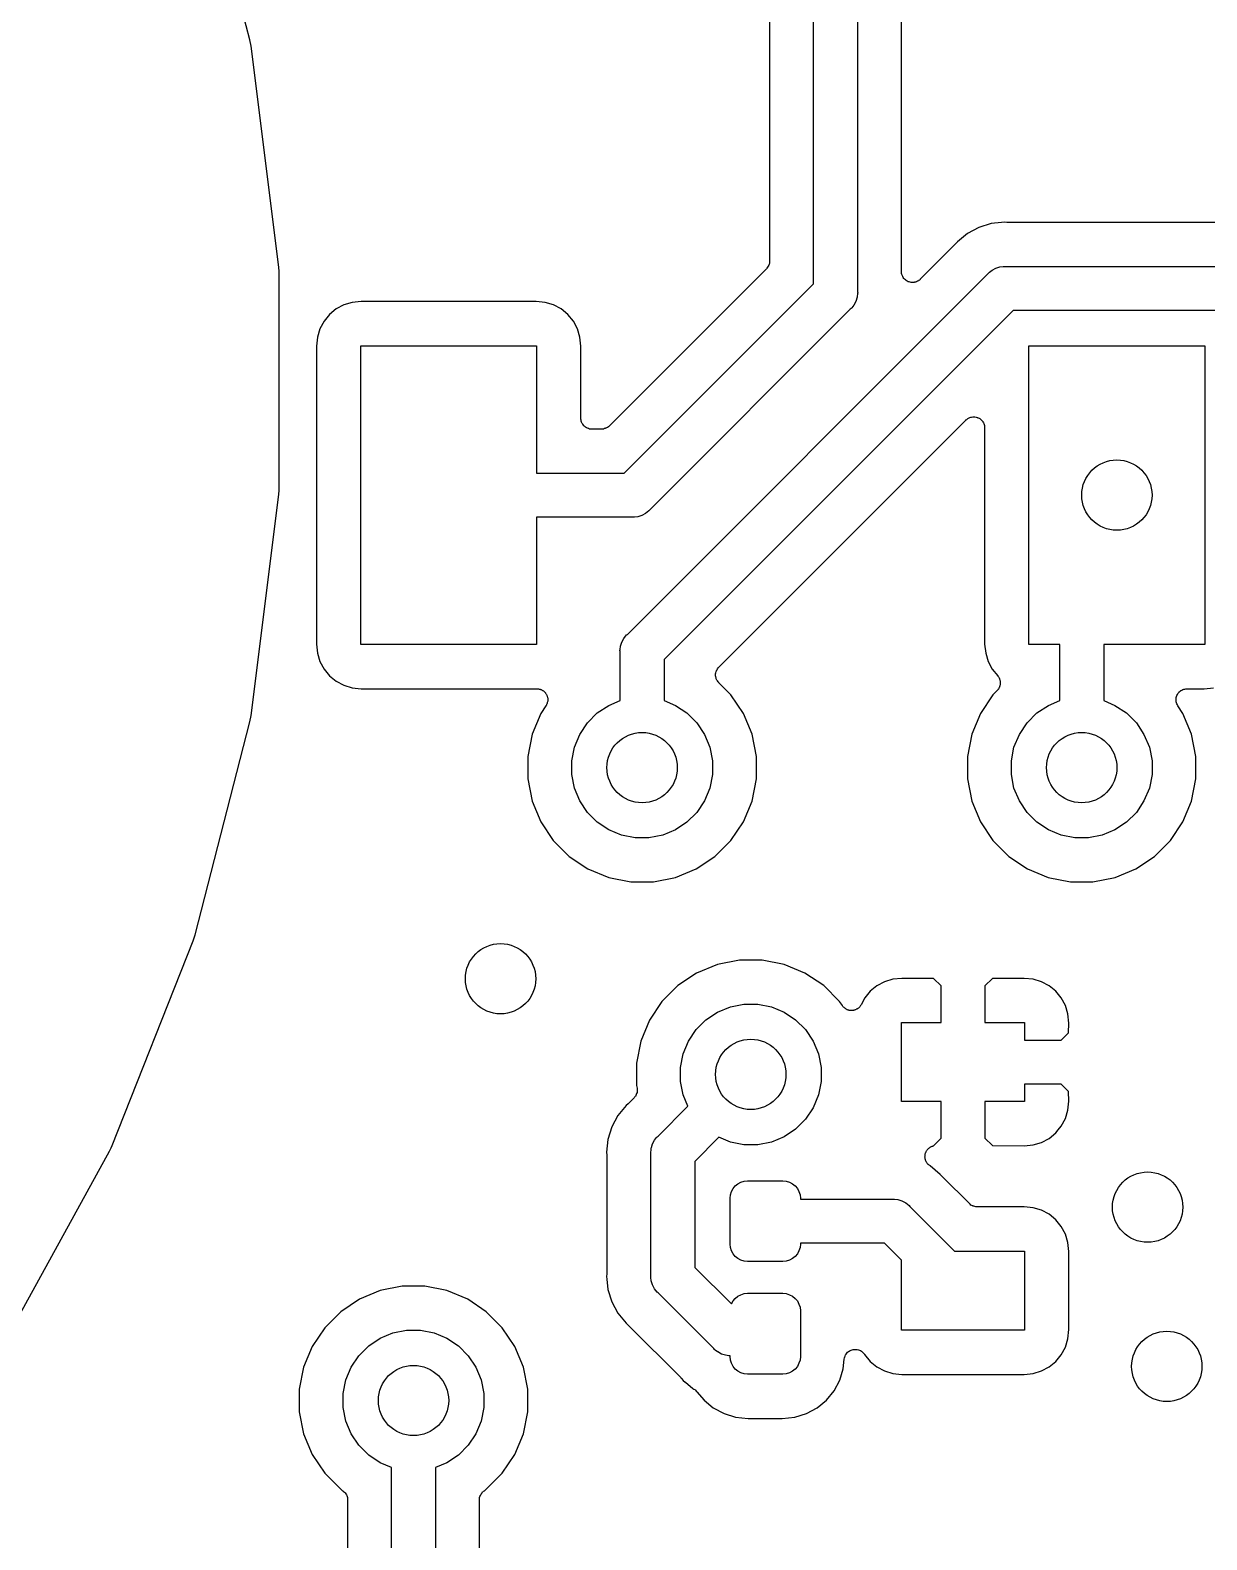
# Model space of a CAD drawing. Extents: x 165.3 to 194.7, y -135.2 to -105.8.
# Drawn here: x 183.82 to 190.51, y -129.59 to -121.01 of the extents above; entities that cross this region are included whole.
import ezdxf

# ---------------------------------------------------------------- set-up
doc = ezdxf.new("R2010")
doc.units = 0
doc.layers.add('BLACK', color=7, linetype='CONTINUOUS')

msp = doc.modelspace()

# ---------------------------------------------------------------- linework, layer by layer
at = {"layer": 'BLACK', "linetype": 'CONTINUOUS'}
for p, q in [((188.275, -122.448), (188.275, -119.341)), ((188.525, -119.295), (188.525, -122.494)), ((188.775, -122.378), (188.775, -119.31)), ((188.025, -119.47), (188.025, -122.319)), ((185.069, -121.061), (184.758, -119.848)), ((185.076, -121.096), (185.069, -121.061)), ((185.233, -122.338), (185.076, -121.096)), ((189.286, -122.105), (189.215, -122.127)), ((189.344, -122.1), (189.286, -122.105)), ((189.359, -122.098), (189.344, -122.1)), ((189.344, -122.1), (189.344, -122.1)), ((189.375, -122.1), (189.359, -122.098)), ((189.377, -122.1), (189.375, -122.1)), ((189.38, -122.1), (189.377, -122.1)), ((189.381, -122.1), (189.38, -122.1)), ((190.739, -122.1), (189.381, -122.1)), ((189.15, -122.162), (189.093, -122.209)), ((189.215, -122.127), (189.15, -122.162)), ((189.079, -122.225), (188.882, -122.422)), ((189.081, -122.223), (189.079, -122.225)), ((189.083, -122.221), (189.081, -122.223)), ((189.093, -122.209), (189.083, -122.22)), ((189.083, -122.22), (189.083, -122.221)), ((185.235, -122.374), (185.233, -122.338)), ((188.007, -122.363), (187.113, -123.257)), ((188.01, -122.359), (188.007, -122.363)), ((188.014, -122.354), (188.01, -122.359)), ((188.017, -122.348), (188.014, -122.354)), ((188.014, -122.354), (188.014, -122.354)), ((188.014, -122.354), (188.014, -122.354)), ((188.02, -122.343), (188.017, -122.348)), ((188.022, -122.337), (188.02, -122.343)), ((188.02, -122.343), (188.02, -122.343)), ((188.02, -122.343), (188.02, -122.343)), ((188.024, -122.332), (188.022, -122.337)), ((188.025, -122.32), (188.024, -122.325)), ((188.024, -122.325), (188.024, -122.331)), ((188.024, -122.331), (188.024, -122.331)), ((188.024, -122.331), (188.024, -122.332)), ((188.025, -122.319), (188.025, -122.319)), ((188.025, -122.319), (188.025, -122.319)), ((188.025, -122.319), (188.025, -122.319)), ((188.025, -122.319), (188.025, -122.32)), ((189.29, -122.371), (189.311, -122.359)), ((189.311, -122.359), (189.335, -122.352)), ((189.335, -122.352), (189.353, -122.35)), ((189.353, -122.35), (189.359, -122.349)), ((189.353, -122.35), (189.353, -122.35)), ((189.359, -122.349), (189.365, -122.35)), ((189.365, -122.35), (190.754, -122.35)), ((185.235, -123.626), (185.235, -122.374)), ((187.198, -123.525), (188.275, -122.448)), ((187.216, -124.442), (189.267, -122.391)), ((188.776, -122.384), (188.775, -122.378)), ((188.776, -122.39), (188.776, -122.384)), ((188.778, -122.396), (188.776, -122.39)), ((188.776, -122.39), (188.776, -122.39)), ((188.776, -122.39), (188.776, -122.39)), ((188.78, -122.402), (188.778, -122.396)), ((188.783, -122.407), (188.78, -122.402)), ((188.78, -122.402), (188.78, -122.402)), ((188.78, -122.402), (188.78, -122.402)), ((188.785, -122.413), (188.783, -122.407)), ((188.789, -122.418), (188.785, -122.413)), ((188.785, -122.413), (188.785, -122.413)), ((188.785, -122.413), (188.785, -122.413)), ((188.793, -122.422), (188.789, -122.418)), ((188.798, -122.426), (188.793, -122.422)), ((188.793, -122.422), (188.793, -122.422)), ((188.793, -122.422), (188.793, -122.422)), ((188.802, -122.43), (188.798, -122.426)), ((188.803, -122.43), (188.802, -122.43)), ((188.802, -122.43), (188.802, -122.43)), ((188.808, -122.433), (188.803, -122.43)), ((188.813, -122.436), (188.808, -122.433)), ((188.819, -122.437), (188.813, -122.436)), ((188.813, -122.436), (188.813, -122.436)), ((188.813, -122.436), (188.813, -122.436)), ((188.825, -122.439), (188.819, -122.437)), ((188.831, -122.44), (188.825, -122.439)), ((188.825, -122.439), (188.825, -122.439)), ((188.825, -122.439), (188.825, -122.439)), ((188.837, -122.441), (188.831, -122.44)), ((188.843, -122.44), (188.837, -122.441)), ((188.837, -122.441), (188.837, -122.441)), ((188.837, -122.441), (188.837, -122.441)), ((188.849, -122.44), (188.843, -122.44)), ((188.855, -122.438), (188.849, -122.439)), ((188.849, -122.439), (188.849, -122.439)), ((188.849, -122.439), (188.849, -122.44)), ((188.861, -122.436), (188.855, -122.438)), ((188.866, -122.433), (188.861, -122.436)), ((188.861, -122.436), (188.861, -122.436)), ((188.861, -122.436), (188.861, -122.436)), ((188.872, -122.431), (188.866, -122.433)), ((188.877, -122.427), (188.872, -122.43)), ((188.872, -122.43), (188.872, -122.43)), ((188.872, -122.43), (188.872, -122.431)), ((188.881, -122.423), (188.877, -122.427)), ((188.882, -122.422), (188.881, -122.423)), ((188.881, -122.423), (188.881, -122.423)), ((188.881, -122.423), (188.881, -122.423)), ((188.881, -122.423), (188.881, -122.423)), ((189.267, -122.391), (189.271, -122.386)), ((189.271, -122.386), (189.275, -122.382)), ((189.275, -122.382), (189.29, -122.371)), ((189.275, -122.382), (189.275, -122.382)), ((188.523, -122.525), (188.516, -122.548)), ((188.524, -122.521), (188.523, -122.525)), ((188.525, -122.506), (188.524, -122.521)), ((188.525, -122.494), (188.526, -122.5)), ((188.526, -122.5), (188.525, -122.506)), ((188.525, -122.506), (188.525, -122.506)), ((185.56, -122.591), (185.522, -122.622)), ((185.604, -122.568), (185.56, -122.591)), ((185.651, -122.554), (185.604, -122.568)), ((185.703, -122.548), (185.651, -122.554)), ((186.697, -122.548), (185.703, -122.548)), ((186.749, -122.554), (186.697, -122.548)), ((186.796, -122.568), (186.749, -122.554)), ((186.84, -122.591), (186.796, -122.568)), ((186.878, -122.622), (186.84, -122.591)), ((188.484, -122.593), (187.343, -123.734)), ((189.411, -122.6), (187.425, -124.586)), ((188.489, -122.589), (188.484, -122.593)), ((188.493, -122.584), (188.489, -122.589)), ((188.504, -122.57), (188.493, -122.584)), ((188.493, -122.584), (188.493, -122.584)), ((188.516, -122.548), (188.504, -122.57)), ((190.708, -122.6), (189.411, -122.6)), ((185.468, -122.704), (185.454, -122.751)), ((185.491, -122.66), (185.468, -122.704)), ((185.522, -122.622), (185.491, -122.66)), ((186.909, -122.66), (186.878, -122.622)), ((186.932, -122.704), (186.909, -122.66)), ((186.946, -122.751), (186.932, -122.704)), ((185.454, -122.751), (185.448, -122.803)), ((186.952, -122.803), (186.946, -122.751)), ((185.448, -122.803), (185.448, -124.497)), ((185.7, -124.5), (185.7, -122.8)), ((185.7, -122.8), (186.7, -122.8)), ((186.7, -122.8), (186.7, -123.525)), ((186.952, -123.212), (186.952, -122.803)), ((189.5, -124.5), (189.5, -122.8)), ((189.5, -122.8), (190.5, -122.8)), ((190.5, -122.8), (190.5, -124.5)), ((186.952, -123.218), (186.952, -123.212)), ((186.953, -123.224), (186.952, -123.218)), ((189.142, -123.222), (189.147, -123.219)), ((189.147, -123.219), (189.152, -123.215)), ((189.152, -123.215), (189.157, -123.212)), ((189.152, -123.215), (189.152, -123.215)), ((189.152, -123.215), (189.152, -123.215)), ((189.157, -123.212), (189.163, -123.209)), ((189.163, -123.209), (189.169, -123.207)), ((189.163, -123.209), (189.163, -123.209)), ((189.163, -123.209), (189.163, -123.209)), ((189.169, -123.207), (189.174, -123.206)), ((189.174, -123.206), (189.181, -123.205)), ((189.174, -123.206), (189.174, -123.206)), ((189.174, -123.206), (189.174, -123.206)), ((189.181, -123.205), (189.186, -123.205)), ((189.186, -123.205), (189.187, -123.205)), ((189.187, -123.205), (189.187, -123.205)), ((189.187, -123.205), (189.193, -123.205)), ((189.193, -123.205), (189.199, -123.206)), ((189.199, -123.206), (189.199, -123.206)), ((189.199, -123.206), (189.199, -123.206)), ((189.199, -123.206), (189.205, -123.208)), ((189.205, -123.208), (189.21, -123.209)), ((189.21, -123.209), (189.21, -123.209)), ((189.21, -123.209), (189.21, -123.21)), ((189.21, -123.21), (189.216, -123.212)), ((189.216, -123.212), (189.221, -123.215)), ((189.221, -123.215), (189.221, -123.215)), ((189.221, -123.215), (189.221, -123.215)), ((189.221, -123.215), (189.226, -123.219)), ((189.226, -123.219), (189.23, -123.223)), ((186.953, -123.225), (186.953, -123.224)), ((186.953, -123.224), (186.953, -123.224)), ((186.954, -123.23), (186.953, -123.225)), ((186.956, -123.236), (186.954, -123.23)), ((186.959, -123.242), (186.956, -123.236)), ((186.956, -123.236), (186.956, -123.236)), ((186.956, -123.236), (186.956, -123.236)), ((186.962, -123.247), (186.959, -123.242)), ((186.966, -123.252), (186.962, -123.247)), ((186.962, -123.247), (186.962, -123.247)), ((186.962, -123.247), (186.962, -123.247)), ((186.969, -123.256), (186.966, -123.252)), ((186.97, -123.256), (186.969, -123.256)), ((186.97, -123.257), (186.97, -123.256)), ((186.974, -123.26), (186.97, -123.257)), ((186.979, -123.264), (186.974, -123.26)), ((186.984, -123.267), (186.979, -123.264)), ((186.979, -123.264), (186.979, -123.264)), ((186.979, -123.264), (186.979, -123.264)), ((186.989, -123.27), (186.984, -123.267)), ((186.99, -123.27), (186.989, -123.27)), ((186.995, -123.272), (186.99, -123.27)), ((186.99, -123.27), (186.99, -123.27)), ((187.001, -123.274), (186.995, -123.272)), ((187.007, -123.274), (187.001, -123.274)), ((187.001, -123.274), (187.001, -123.274)), ((187.001, -123.274), (187.001, -123.274)), ((187.013, -123.275), (187.007, -123.274)), ((187.014, -123.275), (187.013, -123.275)), ((187.069, -123.275), (187.014, -123.275)), ((187.014, -123.275), (187.014, -123.275)), ((187.014, -123.275), (187.014, -123.275)), ((187.014, -123.275), (187.014, -123.275)), ((187.075, -123.274), (187.069, -123.275)), ((187.08, -123.274), (187.075, -123.274)), ((187.081, -123.274), (187.08, -123.274)), ((187.086, -123.272), (187.081, -123.274)), ((187.081, -123.274), (187.081, -123.274)), ((187.092, -123.271), (187.086, -123.272)), ((187.093, -123.27), (187.092, -123.27)), ((187.092, -123.27), (187.092, -123.271)), ((187.098, -123.268), (187.093, -123.27)), ((187.103, -123.265), (187.098, -123.268)), ((187.108, -123.261), (187.103, -123.265)), ((187.103, -123.265), (187.103, -123.265)), ((187.103, -123.265), (187.103, -123.265)), ((187.112, -123.257), (187.108, -123.261)), ((187.113, -123.257), (187.112, -123.257)), ((187.113, -123.257), (187.113, -123.257)), ((187.113, -123.257), (187.113, -123.257)), ((187.113, -123.257), (187.113, -123.257)), ((187.736, -124.629), (189.142, -123.223)), ((189.142, -123.223), (189.142, -123.222)), ((189.142, -123.222), (189.142, -123.222)), ((189.142, -123.222), (189.142, -123.222)), ((189.142, -123.222), (189.142, -123.222)), ((189.23, -123.223), (189.23, -123.223)), ((189.23, -123.223), (189.23, -123.223)), ((189.23, -123.223), (189.234, -123.228)), ((189.234, -123.228), (189.238, -123.232)), ((189.238, -123.232), (189.238, -123.233)), ((189.238, -123.233), (189.238, -123.233)), ((189.238, -123.233), (189.241, -123.238)), ((189.241, -123.238), (189.244, -123.243)), ((189.244, -123.243), (189.244, -123.243)), ((189.244, -123.243), (189.244, -123.243)), ((189.244, -123.243), (189.246, -123.249)), ((189.246, -123.249), (189.247, -123.255)), ((189.247, -123.255), (189.247, -123.255)), ((189.247, -123.255), (189.247, -123.255)), ((189.247, -123.255), (189.248, -123.261)), ((189.248, -123.261), (189.248, -123.267)), ((189.248, -123.267), (189.248, -124.497)), ((186.7, -123.525), (187.198, -123.525)), ((185.233, -123.662), (185.235, -123.626)), ((185.076, -124.904), (185.233, -123.662)), ((187.343, -123.734), (187.339, -123.739)), ((187.244, -123.775), (186.7, -123.775)), ((186.7, -123.775), (186.7, -124.5)), ((187.25, -123.776), (187.244, -123.775)), ((187.256, -123.775), (187.25, -123.776)), ((187.275, -123.773), (187.256, -123.775)), ((187.256, -123.775), (187.256, -123.775)), ((187.298, -123.766), (187.275, -123.773)), ((187.32, -123.754), (187.298, -123.766)), ((187.339, -123.739), (187.32, -123.754)), ((185.448, -124.497), (185.454, -124.549)), ((186.7, -124.5), (185.7, -124.5)), ((187.177, -124.51), (187.184, -124.486)), ((187.184, -124.486), (187.196, -124.465)), ((187.196, -124.465), (187.211, -124.445)), ((187.211, -124.445), (187.216, -124.442)), ((189.248, -124.497), (189.254, -124.549)), ((189.675, -124.5), (189.5, -124.5)), ((189.675, -124.819), (189.675, -124.5)), ((190.5, -124.5), (189.925, -124.5)), ((189.925, -124.5), (189.925, -124.819)), ((185.454, -124.549), (185.468, -124.596)), ((187.174, -124.534), (187.175, -124.528)), ((187.175, -124.54), (187.174, -124.534)), ((187.175, -124.528), (187.177, -124.51)), ((187.175, -124.528), (187.175, -124.528)), ((187.175, -124.819), (187.175, -124.54)), ((187.425, -124.586), (187.425, -124.819)), ((189.254, -124.549), (189.268, -124.596)), ((185.468, -124.596), (185.491, -124.64)), ((185.491, -124.64), (185.522, -124.678)), ((185.522, -124.678), (185.56, -124.709)), ((187.718, -124.666), (187.719, -124.66)), ((187.718, -124.672), (187.718, -124.666)), ((187.718, -124.678), (187.718, -124.672)), ((187.718, -124.672), (187.718, -124.672)), ((187.718, -124.672), (187.718, -124.672)), ((187.719, -124.684), (187.718, -124.678)), ((187.719, -124.66), (187.721, -124.654)), ((187.719, -124.66), (187.719, -124.66)), ((187.719, -124.66), (187.719, -124.66)), ((187.721, -124.654), (187.723, -124.649)), ((187.723, -124.648), (187.726, -124.643)), ((187.723, -124.649), (187.723, -124.648)), ((187.723, -124.648), (187.723, -124.648)), ((187.726, -124.643), (187.728, -124.638)), ((187.728, -124.638), (187.729, -124.638)), ((187.729, -124.638), (187.732, -124.633)), ((187.729, -124.638), (187.729, -124.638)), ((187.732, -124.633), (187.736, -124.629)), ((189.268, -124.596), (189.291, -124.64)), ((189.291, -124.64), (189.323, -124.678)), ((189.323, -124.678), (189.323, -124.679)), ((189.323, -124.679), (189.325, -124.681)), ((189.325, -124.681), (189.327, -124.683)), ((185.56, -124.709), (185.604, -124.732)), ((185.604, -124.732), (185.651, -124.746)), ((185.651, -124.746), (185.703, -124.752)), ((185.703, -124.752), (186.7, -124.752)), ((186.7, -124.752), (186.702, -124.751)), ((186.7, -124.752), (186.7, -124.752)), ((186.702, -124.751), (186.705, -124.752)), ((186.705, -124.752), (186.708, -124.752)), ((186.708, -124.752), (186.711, -124.752)), ((186.711, -124.752), (186.714, -124.753)), ((186.714, -124.753), (186.717, -124.754)), ((186.717, -124.754), (186.72, -124.754)), ((186.72, -124.754), (186.723, -124.755)), ((186.723, -124.755), (186.725, -124.756)), ((186.725, -124.756), (186.728, -124.758)), ((186.728, -124.758), (186.731, -124.759)), ((186.731, -124.759), (186.734, -124.761)), ((186.734, -124.761), (186.736, -124.762)), ((186.736, -124.762), (186.739, -124.764)), ((186.739, -124.764), (186.741, -124.766)), ((186.741, -124.766), (186.743, -124.768)), ((187.719, -124.685), (187.719, -124.684)), ((187.719, -124.684), (187.719, -124.684)), ((187.721, -124.69), (187.719, -124.685)), ((187.722, -124.696), (187.721, -124.69)), ((187.725, -124.702), (187.722, -124.696)), ((187.722, -124.696), (187.722, -124.696)), ((187.722, -124.696), (187.722, -124.696)), ((187.728, -124.707), (187.725, -124.702)), ((187.732, -124.712), (187.728, -124.707)), ((187.728, -124.707), (187.728, -124.707)), ((187.728, -124.707), (187.728, -124.707)), ((187.736, -124.716), (187.732, -124.712)), ((187.736, -124.717), (187.736, -124.716)), ((187.805, -124.786), (187.736, -124.717)), ((187.736, -124.717), (187.736, -124.717)), ((187.736, -124.717), (187.736, -124.717)), ((187.736, -124.717), (187.736, -124.717)), ((189.319, -124.762), (189.295, -124.786)), ((189.321, -124.76), (189.319, -124.762)), ((189.323, -124.758), (189.321, -124.76)), ((189.324, -124.755), (189.323, -124.758)), ((189.326, -124.753), (189.324, -124.755)), ((189.328, -124.75), (189.326, -124.753)), ((189.327, -124.683), (189.328, -124.686)), ((189.328, -124.686), (189.33, -124.689)), ((189.329, -124.748), (189.328, -124.75)), ((189.331, -124.745), (189.329, -124.748)), ((189.33, -124.689), (189.331, -124.692)), ((189.331, -124.692), (189.332, -124.694)), ((189.332, -124.742), (189.331, -124.745)), ((189.332, -124.694), (189.333, -124.697)), ((189.333, -124.739), (189.332, -124.742)), ((189.333, -124.697), (189.335, -124.7)), ((189.334, -124.737), (189.333, -124.739)), ((189.335, -124.733), (189.334, -124.737)), ((189.335, -124.7), (189.335, -124.703)), ((189.335, -124.703), (189.336, -124.706)), ((189.336, -124.73), (189.335, -124.733)), ((189.336, -124.706), (189.336, -124.709)), ((189.336, -124.709), (189.337, -124.712)), ((189.337, -124.725), (189.336, -124.727)), ((189.336, -124.727), (189.336, -124.73)), ((189.337, -124.712), (189.337, -124.715)), ((189.337, -124.715), (189.337, -124.718)), ((189.337, -124.718), (189.337, -124.721)), ((189.337, -124.721), (189.337, -124.725)), ((190.355, -124.769), (190.36, -124.766)), ((190.36, -124.766), (190.364, -124.762)), ((190.364, -124.762), (190.365, -124.762)), ((190.365, -124.762), (190.37, -124.759)), ((190.365, -124.762), (190.365, -124.762)), ((190.37, -124.759), (190.375, -124.756)), ((190.375, -124.756), (190.381, -124.754)), ((190.375, -124.756), (190.375, -124.756)), ((190.375, -124.756), (190.375, -124.756)), ((190.381, -124.754), (190.387, -124.753)), ((190.387, -124.753), (190.393, -124.752)), ((190.387, -124.753), (190.387, -124.753)), ((190.387, -124.753), (190.387, -124.753)), ((190.393, -124.752), (190.399, -124.752)), ((190.399, -124.752), (190.497, -124.752)), ((190.497, -124.752), (190.549, -124.746)), ((186.753, -124.849), (186.724, -124.892)), ((186.743, -124.768), (186.746, -124.77)), ((186.746, -124.77), (186.748, -124.772)), ((186.748, -124.772), (186.75, -124.775)), ((186.75, -124.775), (186.751, -124.777)), ((186.751, -124.777), (186.753, -124.779)), ((186.753, -124.779), (186.755, -124.782)), ((186.754, -124.846), (186.753, -124.849)), ((186.756, -124.844), (186.754, -124.846)), ((186.755, -124.782), (186.756, -124.785)), ((186.756, -124.785), (186.758, -124.788)), ((186.757, -124.841), (186.756, -124.844)), ((186.759, -124.838), (186.757, -124.841)), ((186.758, -124.788), (186.759, -124.79)), ((186.759, -124.79), (186.76, -124.793)), ((186.76, -124.835), (186.759, -124.838)), ((186.76, -124.793), (186.761, -124.796)), ((186.761, -124.832), (186.76, -124.835)), ((186.761, -124.796), (186.762, -124.799)), ((186.762, -124.826), (186.761, -124.829)), ((186.761, -124.829), (186.761, -124.832)), ((186.762, -124.799), (186.762, -124.802)), ((186.762, -124.802), (186.763, -124.805)), ((186.763, -124.823), (186.762, -124.826)), ((186.763, -124.805), (186.763, -124.808)), ((186.763, -124.808), (186.763, -124.811)), ((186.763, -124.811), (186.764, -124.814)), ((186.764, -124.814), (186.763, -124.817)), ((186.763, -124.817), (186.763, -124.82)), ((186.763, -124.82), (186.763, -124.823)), ((187.045, -124.889), (187.111, -124.846)), ((187.111, -124.846), (187.175, -124.819)), ((187.425, -124.819), (187.489, -124.846)), ((187.489, -124.846), (187.555, -124.889)), ((187.876, -124.892), (187.805, -124.786)), ((189.295, -124.786), (189.224, -124.892)), ((189.545, -124.889), (189.611, -124.846)), ((189.611, -124.846), (189.675, -124.819)), ((189.925, -124.819), (189.989, -124.846)), ((189.989, -124.846), (190.055, -124.889)), ((190.337, -124.807), (190.338, -124.801)), ((190.337, -124.813), (190.337, -124.807)), ((190.337, -124.814), (190.337, -124.813)), ((190.337, -124.813), (190.337, -124.813)), ((190.337, -124.819), (190.337, -124.814)), ((190.338, -124.825), (190.337, -124.819)), ((190.338, -124.801), (190.34, -124.795)), ((190.338, -124.801), (190.338, -124.801)), ((190.338, -124.801), (190.338, -124.801)), ((190.338, -124.826), (190.338, -124.825)), ((190.339, -124.832), (190.338, -124.826)), ((190.338, -124.826), (190.338, -124.826)), ((190.341, -124.837), (190.339, -124.832)), ((190.34, -124.795), (190.341, -124.79)), ((190.341, -124.79), (190.344, -124.784)), ((190.341, -124.79), (190.341, -124.79)), ((190.341, -124.79), (190.341, -124.79)), ((190.344, -124.843), (190.341, -124.837)), ((190.341, -124.837), (190.341, -124.837)), ((190.341, -124.837), (190.341, -124.837)), ((190.344, -124.784), (190.347, -124.779)), ((190.347, -124.848), (190.344, -124.843)), ((190.347, -124.779), (190.351, -124.774)), ((190.347, -124.779), (190.347, -124.779)), ((190.347, -124.779), (190.347, -124.779)), ((190.347, -124.849), (190.347, -124.848)), ((190.347, -124.848), (190.347, -124.848)), ((190.347, -124.848), (190.347, -124.848)), ((190.347, -124.848), (190.347, -124.848)), ((190.376, -124.892), (190.347, -124.849)), ((190.351, -124.774), (190.355, -124.77)), ((190.355, -124.77), (190.355, -124.769)), ((190.355, -124.77), (190.355, -124.77)), ((184.758, -126.152), (185.069, -124.939)), ((185.069, -124.939), (185.076, -124.904)), ((186.724, -124.892), (186.675, -125.01)), ((186.989, -124.945), (187.045, -124.889)), ((187.555, -124.889), (187.611, -124.945)), ((187.925, -125.01), (187.876, -124.892)), ((189.224, -124.892), (189.175, -125.01)), ((189.489, -124.945), (189.545, -124.889)), ((190.055, -124.889), (190.111, -124.945)), ((190.425, -125.01), (190.376, -124.892)), ((186.675, -125.01), (186.65, -125.136)), ((186.915, -125.083), (186.946, -125.011)), ((186.946, -125.011), (186.989, -124.945)), ((187.611, -124.945), (187.654, -125.011)), ((187.654, -125.011), (187.685, -125.083)), ((187.95, -125.136), (187.925, -125.01)), ((189.175, -125.01), (189.15, -125.136)), ((189.415, -125.083), (189.446, -125.011)), ((189.446, -125.011), (189.489, -124.945)), ((190.111, -124.945), (190.154, -125.011)), ((190.154, -125.011), (190.185, -125.083)), ((190.45, -125.136), (190.425, -125.01)), ((186.9, -125.161), (186.915, -125.083)), ((187.685, -125.083), (187.7, -125.161)), ((189.4, -125.161), (189.415, -125.083)), ((190.185, -125.083), (190.2, -125.161)), ((186.65, -125.136), (186.65, -125.264)), ((186.9, -125.239), (186.9, -125.161)), ((187.7, -125.161), (187.7, -125.239)), ((187.95, -125.264), (187.95, -125.136)), ((189.15, -125.136), (189.15, -125.264)), ((189.4, -125.239), (189.4, -125.161)), ((190.2, -125.161), (190.2, -125.239)), ((190.45, -125.264), (190.45, -125.136)), ((186.65, -125.264), (186.675, -125.39)), ((186.915, -125.317), (186.9, -125.239)), ((187.7, -125.239), (187.685, -125.317)), ((187.925, -125.39), (187.95, -125.264)), ((189.15, -125.264), (189.175, -125.39)), ((189.415, -125.317), (189.4, -125.239)), ((190.2, -125.239), (190.185, -125.317)), ((190.425, -125.39), (190.45, -125.264)), ((186.946, -125.389), (186.915, -125.317)), ((187.685, -125.317), (187.654, -125.389)), ((189.446, -125.389), (189.415, -125.317)), ((190.185, -125.317), (190.154, -125.389)), ((186.675, -125.39), (186.724, -125.508)), ((186.989, -125.455), (186.946, -125.389)), ((187.654, -125.389), (187.611, -125.455)), ((187.876, -125.508), (187.925, -125.39)), ((189.175, -125.39), (189.224, -125.508)), ((189.489, -125.455), (189.446, -125.389)), ((190.154, -125.389), (190.111, -125.455)), ((190.376, -125.508), (190.425, -125.39)), ((186.724, -125.508), (186.795, -125.614)), ((187.045, -125.511), (186.989, -125.455)), ((187.111, -125.554), (187.045, -125.511)), ((187.555, -125.511), (187.489, -125.554)), ((187.611, -125.455), (187.555, -125.511)), ((187.805, -125.614), (187.876, -125.508)), ((189.224, -125.508), (189.295, -125.614)), ((189.545, -125.511), (189.489, -125.455)), ((189.611, -125.554), (189.545, -125.511)), ((190.055, -125.511), (189.989, -125.554)), ((190.111, -125.455), (190.055, -125.511)), ((190.305, -125.614), (190.376, -125.508)), ((186.795, -125.614), (186.886, -125.705)), ((187.183, -125.585), (187.111, -125.554)), ((187.261, -125.6), (187.183, -125.585)), ((187.339, -125.6), (187.261, -125.6)), ((187.417, -125.585), (187.339, -125.6)), ((187.489, -125.554), (187.417, -125.585)), ((187.714, -125.705), (187.805, -125.614)), ((189.295, -125.614), (189.386, -125.705)), ((189.683, -125.585), (189.611, -125.554)), ((189.761, -125.6), (189.683, -125.585)), ((189.839, -125.6), (189.761, -125.6)), ((189.917, -125.585), (189.839, -125.6)), ((189.989, -125.554), (189.917, -125.585)), ((190.214, -125.705), (190.305, -125.614)), ((186.886, -125.705), (186.992, -125.776)), ((187.608, -125.776), (187.714, -125.705)), ((189.386, -125.705), (189.492, -125.776)), ((190.108, -125.776), (190.214, -125.705)), ((186.992, -125.776), (187.11, -125.825)), ((187.49, -125.825), (187.608, -125.776)), ((189.492, -125.776), (189.61, -125.825)), ((189.99, -125.825), (190.108, -125.776)), ((187.11, -125.825), (187.236, -125.85)), ((187.236, -125.85), (187.364, -125.85)), ((187.364, -125.85), (187.49, -125.825)), ((189.61, -125.825), (189.736, -125.85)), ((189.736, -125.85), (189.864, -125.85)), ((189.864, -125.85), (189.99, -125.825)), ((184.286, -127.35), (184.747, -126.186)), ((184.747, -126.186), (184.758, -126.152)), ((187.854, -126.295), (187.729, -126.32)), ((187.982, -126.295), (187.854, -126.295)), ((188.108, -126.32), (187.982, -126.295)), ((187.61, -126.369), (187.504, -126.44)), ((187.729, -126.32), (187.61, -126.369)), ((188.226, -126.369), (188.108, -126.32)), ((188.333, -126.44), (188.226, -126.369)), ((188.778, -126.399), (188.726, -126.404)), ((188.958, -126.4), (188.778, -126.399)), ((189.472, -126.399), (189.292, -126.4)), ((189.524, -126.404), (189.472, -126.399)), ((187.504, -126.44), (187.413, -126.531)), ((188.423, -126.531), (188.333, -126.44)), ((188.597, -126.472), (188.566, -126.51)), ((188.635, -126.441), (188.597, -126.472)), ((188.679, -126.418), (188.635, -126.441)), ((188.726, -126.404), (188.679, -126.418)), ((189, -126.442), (188.958, -126.4)), ((189, -126.65), (189, -126.442)), ((189.292, -126.4), (189.25, -126.442)), ((189.25, -126.442), (189.25, -126.65)), ((189.571, -126.418), (189.524, -126.404)), ((189.615, -126.441), (189.571, -126.418)), ((189.653, -126.472), (189.615, -126.441)), ((189.684, -126.51), (189.653, -126.472)), ((187.413, -126.531), (187.342, -126.637)), ((187.729, -126.591), (187.802, -126.561)), ((187.802, -126.561), (187.879, -126.545)), ((187.879, -126.545), (187.958, -126.545)), ((187.958, -126.545), (188.035, -126.561)), ((188.035, -126.561), (188.108, -126.591)), ((188.439, -126.554), (188.423, -126.531)), ((188.44, -126.556), (188.439, -126.554)), ((188.442, -126.559), (188.44, -126.556)), ((188.444, -126.561), (188.442, -126.559)), ((188.446, -126.563), (188.444, -126.561)), ((188.449, -126.565), (188.446, -126.563)), ((188.451, -126.567), (188.449, -126.565)), ((188.453, -126.569), (188.451, -126.567)), ((188.456, -126.571), (188.453, -126.569)), ((188.527, -126.57), (188.525, -126.572)), ((188.53, -126.568), (188.527, -126.57)), ((188.532, -126.566), (188.53, -126.568)), ((188.534, -126.564), (188.532, -126.566)), ((188.536, -126.562), (188.534, -126.564)), ((188.538, -126.56), (188.536, -126.562)), ((188.54, -126.557), (188.538, -126.56)), ((188.542, -126.554), (188.54, -126.557)), ((188.544, -126.552), (188.542, -126.554)), ((188.545, -126.55), (188.544, -126.552)), ((188.546, -126.549), (188.545, -126.55)), ((188.566, -126.51), (188.546, -126.549)), ((189.707, -126.554), (189.684, -126.51)), ((189.721, -126.601), (189.707, -126.554)), ((187.342, -126.637), (187.293, -126.756)), ((187.607, -126.69), (187.663, -126.635)), ((187.663, -126.635), (187.729, -126.591)), ((188.108, -126.591), (188.173, -126.635)), ((188.173, -126.635), (188.229, -126.69)), ((188.458, -126.573), (188.456, -126.571)), ((188.461, -126.574), (188.458, -126.573)), ((188.464, -126.575), (188.461, -126.574)), ((188.466, -126.577), (188.464, -126.575)), ((188.469, -126.578), (188.466, -126.577)), ((188.472, -126.579), (188.469, -126.578)), ((188.475, -126.58), (188.472, -126.579)), ((188.478, -126.581), (188.475, -126.58)), ((188.481, -126.581), (188.478, -126.581)), ((188.484, -126.581), (188.481, -126.581)), ((188.487, -126.581), (188.484, -126.581)), ((188.49, -126.582), (188.487, -126.581)), ((188.493, -126.582), (188.49, -126.582)), ((188.496, -126.582), (188.493, -126.582)), ((188.499, -126.581), (188.496, -126.582)), ((188.502, -126.581), (188.499, -126.581)), ((188.505, -126.58), (188.502, -126.581)), ((188.508, -126.579), (188.505, -126.58)), ((188.511, -126.578), (188.508, -126.579)), ((188.514, -126.577), (188.511, -126.578)), ((188.517, -126.576), (188.514, -126.577)), ((188.519, -126.575), (188.517, -126.576)), ((188.522, -126.573), (188.519, -126.575)), ((188.525, -126.572), (188.522, -126.573)), ((188.775, -127.1), (188.775, -126.65)), ((188.775, -126.65), (189, -126.65)), ((189.25, -126.65), (189.475, -126.65)), ((189.475, -126.65), (189.475, -126.75)), ((189.726, -126.653), (189.721, -126.601)), ((189.725, -126.708), (189.726, -126.653)), ((187.564, -126.756), (187.607, -126.69)), ((188.229, -126.69), (188.273, -126.756)), ((189.683, -126.75), (189.725, -126.708)), ((187.293, -126.756), (187.268, -126.881)), ((187.534, -126.829), (187.564, -126.756)), ((188.273, -126.756), (188.303, -126.829)), ((189.475, -126.75), (189.683, -126.75)), ((187.268, -126.881), (187.268, -127.009)), ((187.518, -126.906), (187.534, -126.829)), ((187.518, -126.985), (187.518, -126.906)), ((188.303, -126.829), (188.318, -126.906)), ((188.318, -126.906), (188.318, -126.985)), ((187.534, -127.062), (187.518, -126.985)), ((188.318, -126.985), (188.303, -127.062)), ((189.475, -127), (189.475, -127.1)), ((189.683, -127), (189.475, -127)), ((189.725, -127.042), (189.683, -127)), ((187.254, -127.079), (187.225, -127.108)), ((187.257, -127.075), (187.254, -127.079)), ((187.261, -127.07), (187.257, -127.075)), ((187.262, -127.07), (187.261, -127.07)), ((187.261, -127.07), (187.261, -127.07)), ((187.264, -127.065), (187.262, -127.07)), ((187.267, -127.06), (187.264, -127.065)), ((187.269, -127.054), (187.267, -127.059)), ((187.267, -127.059), (187.267, -127.059)), ((187.267, -127.059), (187.267, -127.06)), ((187.268, -127.009), (187.271, -127.023)), ((187.271, -127.048), (187.269, -127.054)), ((187.271, -127.023), (187.271, -127.023)), ((187.271, -127.023), (187.271, -127.023)), ((187.271, -127.023), (187.271, -127.023)), ((187.271, -127.023), (187.271, -127.024)), ((187.271, -127.024), (187.272, -127.03)), ((187.272, -127.036), (187.271, -127.042)), ((187.271, -127.042), (187.271, -127.047)), ((187.271, -127.047), (187.271, -127.048)), ((187.271, -127.048), (187.271, -127.048)), ((187.272, -127.03), (187.272, -127.035)), ((187.272, -127.035), (187.272, -127.036)), ((187.272, -127.036), (187.272, -127.036)), ((187.56, -127.126), (187.534, -127.062)), ((188.303, -127.062), (188.273, -127.135)), ((189.726, -127.097), (189.725, -127.042)), ((187.199, -127.134), (187.162, -127.179)), ((187.209, -127.122), (187.199, -127.134)), ((187.199, -127.134), (187.199, -127.134)), ((187.22, -127.112), (187.209, -127.122)), ((187.222, -127.11), (187.22, -127.112)), ((187.224, -127.109), (187.222, -127.11)), ((187.225, -127.108), (187.224, -127.109)), ((187.391, -127.296), (187.56, -127.126)), ((188.273, -127.135), (188.229, -127.2)), ((189, -127.1), (188.775, -127.1)), ((189, -127.308), (189, -127.1)), ((189.475, -127.1), (189.25, -127.1)), ((189.25, -127.1), (189.25, -127.308)), ((189.707, -127.196), (189.721, -127.149)), ((189.721, -127.149), (189.726, -127.097)), ((187.127, -127.244), (187.116, -127.279)), ((187.162, -127.179), (187.127, -127.244)), ((188.173, -127.256), (188.108, -127.3)), ((188.229, -127.2), (188.173, -127.256)), ((189.667, -127.26), (189.684, -127.24)), ((189.684, -127.24), (189.707, -127.196)), ((187.105, -127.315), (187.098, -127.388)), ((187.116, -127.279), (187.105, -127.315)), ((187.353, -127.36), (187.359, -127.34)), ((187.359, -127.34), (187.371, -127.319)), ((187.371, -127.319), (187.382, -127.304)), ((187.382, -127.304), (187.386, -127.3)), ((187.382, -127.304), (187.382, -127.304)), ((187.386, -127.3), (187.391, -127.296)), ((187.737, -127.303), (187.6, -127.44)), ((187.802, -127.33), (187.737, -127.303)), ((187.879, -127.345), (187.802, -127.33)), ((188.035, -127.33), (187.958, -127.345)), ((188.108, -127.3), (188.035, -127.33)), ((188.957, -127.352), (189, -127.308)), ((189.25, -127.308), (189.292, -127.35)), ((189.524, -127.346), (189.571, -127.332)), ((189.571, -127.332), (189.615, -127.309)), ((189.615, -127.309), (189.653, -127.278)), ((189.653, -127.278), (189.667, -127.26)), ((189.667, -127.26), (189.667, -127.26)), ((183.668, -128.479), (184.271, -127.382)), ((184.271, -127.382), (184.28, -127.362)), ((184.28, -127.362), (184.286, -127.35)), ((184.28, -127.362), (184.28, -127.362)), ((187.098, -127.388), (187.1, -127.404)), ((187.1, -127.404), (187.1, -127.405)), ((187.1, -127.405), (187.1, -127.407)), ((187.1, -127.407), (187.1, -127.41)), ((187.1, -127.41), (187.1, -128.074)), ((187.349, -127.388), (187.351, -127.376)), ((187.35, -127.395), (187.349, -127.388)), ((187.35, -128.089), (187.35, -127.395)), ((187.351, -127.376), (187.352, -127.364)), ((187.352, -127.364), (187.353, -127.36)), ((187.958, -127.345), (187.879, -127.345)), ((188.908, -127.413), (188.909, -127.409)), ((188.909, -127.415), (188.908, -127.413)), ((188.908, -127.418), (188.909, -127.415)), ((188.909, -127.421), (188.908, -127.418)), ((188.909, -127.4), (188.91, -127.397)), ((188.909, -127.403), (188.909, -127.4)), ((188.909, -127.406), (188.909, -127.403)), ((188.909, -127.409), (188.909, -127.406)), ((188.909, -127.425), (188.909, -127.421)), ((188.91, -127.427), (188.909, -127.425)), ((188.91, -127.397), (188.911, -127.394)), ((188.911, -127.43), (188.91, -127.427)), ((188.911, -127.394), (188.912, -127.391)), ((188.912, -127.391), (188.913, -127.389)), ((188.913, -127.389), (188.915, -127.386)), ((188.915, -127.386), (188.916, -127.383)), ((188.916, -127.383), (188.917, -127.38)), ((188.917, -127.38), (188.919, -127.378)), ((188.919, -127.378), (188.921, -127.375)), ((188.921, -127.375), (188.923, -127.373)), ((188.923, -127.373), (188.925, -127.371)), ((188.925, -127.371), (188.926, -127.369)), ((188.926, -127.369), (188.929, -127.366)), ((188.929, -127.366), (188.931, -127.364)), ((188.931, -127.364), (188.934, -127.363)), ((188.934, -127.363), (188.936, -127.361)), ((188.936, -127.361), (188.939, -127.359)), ((188.939, -127.359), (188.942, -127.357)), ((188.942, -127.357), (188.944, -127.356)), ((188.944, -127.356), (188.946, -127.355)), ((188.946, -127.355), (188.95, -127.354)), ((188.95, -127.354), (188.953, -127.353)), ((188.953, -127.353), (188.956, -127.352)), ((188.956, -127.352), (188.957, -127.352)), ((189.292, -127.35), (189.472, -127.351)), ((189.472, -127.351), (189.524, -127.346)), ((187.6, -127.44), (187.6, -128.043)), ((188.912, -127.433), (188.911, -127.43)), ((188.913, -127.436), (188.912, -127.433)), ((188.914, -127.439), (188.913, -127.436)), ((188.915, -127.441), (188.914, -127.439)), ((188.917, -127.444), (188.915, -127.441)), ((188.919, -127.447), (188.917, -127.444)), ((188.92, -127.449), (188.919, -127.447)), ((188.922, -127.452), (188.92, -127.449)), ((188.924, -127.454), (188.922, -127.452)), ((188.926, -127.457), (188.924, -127.454)), ((188.929, -127.458), (188.926, -127.457)), ((188.93, -127.46), (188.929, -127.458)), ((188.933, -127.462), (188.93, -127.46)), ((188.936, -127.464), (188.933, -127.462)), ((188.938, -127.466), (188.936, -127.464)), ((188.996, -127.514), (188.938, -127.466)), ((189.006, -127.525), (188.996, -127.514)), ((187.808, -127.612), (187.817, -127.594)), ((187.817, -127.594), (187.829, -127.579)), ((187.829, -127.579), (187.844, -127.567)), ((187.844, -127.567), (187.862, -127.558)), ((187.862, -127.558), (187.88, -127.552)), ((187.88, -127.552), (187.9, -127.55)), ((187.9, -127.55), (188.1, -127.55)), ((188.1, -127.55), (188.12, -127.552)), ((188.12, -127.552), (188.138, -127.558)), ((188.138, -127.558), (188.156, -127.567)), ((188.156, -127.567), (188.171, -127.579)), ((188.171, -127.579), (188.183, -127.594)), ((188.183, -127.594), (188.192, -127.612)), ((189.008, -127.527), (189.006, -127.525)), ((189.01, -127.529), (189.008, -127.527)), ((189.01, -127.53), (189.01, -127.529)), ((189.161, -127.68), (189.01, -127.53)), ((187.8, -127.65), (187.802, -127.63)), ((187.8, -127.91), (187.8, -127.65)), ((187.802, -127.63), (187.808, -127.612)), ((188.192, -127.612), (188.198, -127.63)), ((188.198, -127.63), (188.2, -127.65)), ((188.2, -127.65), (188.2, -127.655)), ((188.2, -127.655), (188.724, -127.655)), ((188.724, -127.655), (188.73, -127.654)), ((188.73, -127.654), (188.736, -127.655)), ((188.736, -127.655), (188.736, -127.655)), ((188.736, -127.655), (188.755, -127.657)), ((188.755, -127.657), (188.778, -127.664)), ((188.778, -127.664), (188.8, -127.676)), ((188.8, -127.676), (188.819, -127.691)), ((189.165, -127.684), (189.161, -127.68)), ((189.169, -127.688), (189.165, -127.684)), ((188.819, -127.691), (188.823, -127.696)), ((188.823, -127.696), (189.077, -127.95)), ((189.17, -127.688), (189.169, -127.688)), ((189.175, -127.691), (189.17, -127.688)), ((189.17, -127.688), (189.17, -127.688)), ((189.18, -127.693), (189.175, -127.691)), ((189.18, -127.694), (189.18, -127.693)), ((189.181, -127.694), (189.18, -127.694)), ((189.186, -127.695), (189.181, -127.694)), ((189.192, -127.697), (189.186, -127.695)), ((189.198, -127.698), (189.192, -127.697)), ((189.192, -127.697), (189.192, -127.697)), ((189.192, -127.697), (189.192, -127.697)), ((189.204, -127.698), (189.198, -127.698)), ((189.205, -127.698), (189.204, -127.698)), ((189.204, -127.698), (189.204, -127.698)), ((189.204, -127.698), (189.204, -127.698)), ((189.472, -127.698), (189.205, -127.698)), ((189.205, -127.698), (189.205, -127.698)), ((189.524, -127.704), (189.472, -127.698)), ((189.571, -127.718), (189.524, -127.704)), ((189.615, -127.741), (189.571, -127.718)), ((189.653, -127.772), (189.615, -127.741)), ((189.684, -127.81), (189.653, -127.772)), ((189.707, -127.854), (189.684, -127.81)), ((189.721, -127.901), (189.707, -127.854)), ((187.802, -127.93), (187.8, -127.91)), ((187.808, -127.948), (187.802, -127.93)), ((188.198, -127.93), (188.192, -127.948)), ((188.2, -127.91), (188.198, -127.93)), ((188.678, -127.905), (188.2, -127.905)), ((188.2, -127.905), (188.2, -127.91)), ((188.775, -128.002), (188.678, -127.905)), ((189.727, -127.953), (189.721, -127.901)), ((187.817, -127.966), (187.808, -127.948)), ((187.829, -127.981), (187.817, -127.966)), ((187.844, -127.993), (187.829, -127.981)), ((187.862, -128.002), (187.844, -127.993)), ((187.88, -128.008), (187.862, -128.002)), ((187.9, -128.01), (187.88, -128.008)), ((188.1, -128.01), (187.9, -128.01)), ((188.12, -128.008), (188.1, -128.01)), ((188.138, -128.002), (188.12, -128.008)), ((188.156, -127.993), (188.138, -128.002)), ((188.171, -127.981), (188.156, -127.993)), ((188.183, -127.966), (188.171, -127.981)), ((188.192, -127.948), (188.183, -127.966)), ((188.775, -128.4), (188.775, -128.002)), ((189.077, -127.95), (189.475, -127.95)), ((189.475, -127.95), (189.475, -128.4)), ((189.727, -128.397), (189.727, -127.953)), ((187.1, -128.08), (187.098, -128.095)), ((187.098, -128.095), (187.1, -128.11)), ((187.1, -128.074), (187.1, -128.074)), ((187.1, -128.074), (187.1, -128.077)), ((187.1, -128.077), (187.1, -128.08)), ((187.1, -128.11), (187.1, -128.11)), ((187.1, -128.11), (187.105, -128.168)), ((187.349, -128.095), (187.35, -128.089)), ((187.35, -128.101), (187.349, -128.095)), ((187.352, -128.119), (187.35, -128.101)), ((187.35, -128.101), (187.35, -128.101)), ((187.6, -128.043), (187.808, -128.251)), ((185.81, -128.175), (185.692, -128.224)), ((185.936, -128.15), (185.81, -128.175)), ((186.064, -128.15), (185.936, -128.15)), ((186.19, -128.175), (186.064, -128.15)), ((186.308, -128.224), (186.19, -128.175)), ((187.105, -128.168), (187.127, -128.239)), ((187.359, -128.143), (187.352, -128.119)), ((187.371, -128.165), (187.359, -128.143)), ((187.386, -128.184), (187.371, -128.165)), ((187.391, -128.188), (187.386, -128.184)), ((187.707, -128.504), (187.391, -128.188)), ((187.844, -128.207), (187.862, -128.198)), ((187.862, -128.198), (187.88, -128.192)), ((187.88, -128.192), (187.9, -128.19)), ((187.9, -128.19), (188.1, -128.19)), ((188.1, -128.19), (188.12, -128.192)), ((188.12, -128.192), (188.138, -128.198)), ((188.138, -128.198), (188.156, -128.207)), ((185.692, -128.224), (185.586, -128.295)), ((186.414, -128.295), (186.308, -128.224)), ((187.127, -128.239), (187.162, -128.304)), ((187.808, -128.251), (187.817, -128.234)), ((187.817, -128.234), (187.829, -128.219)), ((187.829, -128.219), (187.844, -128.207)), ((188.156, -128.207), (188.171, -128.219)), ((188.171, -128.219), (188.183, -128.234)), ((188.183, -128.234), (188.192, -128.252)), ((188.192, -128.252), (188.198, -128.27)), ((188.198, -128.27), (188.2, -128.29)), ((185.586, -128.295), (185.495, -128.386)), ((186.505, -128.386), (186.414, -128.295)), ((187.162, -128.304), (187.209, -128.361)), ((187.209, -128.361), (187.22, -128.371)), ((187.22, -128.371), (187.221, -128.372)), ((187.221, -128.372), (187.223, -128.374)), ((187.223, -128.374), (187.225, -128.375)), ((188.2, -128.29), (188.2, -128.55)), ((185.495, -128.386), (185.424, -128.492)), ((185.745, -128.489), (185.811, -128.446)), ((185.811, -128.446), (185.883, -128.415)), ((185.883, -128.415), (185.961, -128.4)), ((185.961, -128.4), (186.039, -128.4)), ((186.039, -128.4), (186.117, -128.415)), ((186.117, -128.415), (186.189, -128.446)), ((186.189, -128.446), (186.255, -128.489)), ((186.576, -128.492), (186.505, -128.386)), ((187.225, -128.375), (187.52, -128.67)), ((189.475, -128.4), (188.775, -128.4)), ((189.707, -128.496), (189.721, -128.449)), ((189.721, -128.449), (189.727, -128.397)), ((185.424, -128.492), (185.375, -128.61)), ((185.646, -128.611), (185.689, -128.545)), ((185.689, -128.545), (185.745, -128.489)), ((186.255, -128.489), (186.311, -128.545)), ((186.311, -128.545), (186.354, -128.611)), ((186.625, -128.61), (186.576, -128.492)), ((187.711, -128.509), (187.707, -128.504)), ((187.716, -128.513), (187.711, -128.509)), ((187.729, -128.524), (187.716, -128.513)), ((187.716, -128.513), (187.716, -128.513)), ((187.73, -128.524), (187.729, -128.524)), ((187.752, -128.536), (187.73, -128.524)), ((187.775, -128.543), (187.752, -128.536)), ((187.794, -128.545), (187.775, -128.543)), ((187.8, -128.546), (187.794, -128.545)), ((187.794, -128.545), (187.794, -128.545)), ((188.455, -128.547), (188.457, -128.541)), ((188.457, -128.541), (188.461, -128.536)), ((188.457, -128.541), (188.457, -128.541)), ((188.457, -128.541), (188.457, -128.541)), ((188.461, -128.536), (188.464, -128.531)), ((188.464, -128.531), (188.469, -128.526)), ((188.464, -128.531), (188.464, -128.531)), ((188.464, -128.531), (188.464, -128.531)), ((188.469, -128.526), (188.473, -128.522)), ((188.473, -128.522), (188.478, -128.519)), ((188.473, -128.522), (188.473, -128.522)), ((188.473, -128.522), (188.473, -128.522)), ((188.478, -128.519), (188.483, -128.515)), ((188.483, -128.515), (188.489, -128.513)), ((188.483, -128.515), (188.483, -128.515)), ((188.483, -128.515), (188.483, -128.515)), ((188.489, -128.513), (188.494, -128.511)), ((188.494, -128.511), (188.5, -128.51)), ((188.494, -128.511), (188.494, -128.511)), ((188.494, -128.511), (188.494, -128.511)), ((188.5, -128.51), (188.506, -128.509)), ((188.506, -128.509), (188.506, -128.509)), ((188.506, -128.509), (188.506, -128.509)), ((188.506, -128.509), (188.512, -128.509)), ((188.512, -128.509), (188.518, -128.509)), ((188.518, -128.509), (188.518, -128.509)), ((188.518, -128.509), (188.519, -128.509)), ((188.519, -128.509), (188.524, -128.51)), ((188.524, -128.51), (188.53, -128.511)), ((188.53, -128.511), (188.53, -128.511)), ((188.53, -128.511), (188.53, -128.511)), ((188.53, -128.511), (188.536, -128.513)), ((188.536, -128.513), (188.542, -128.516)), ((188.542, -128.516), (188.542, -128.516)), ((188.542, -128.516), (188.542, -128.516)), ((188.542, -128.516), (188.547, -128.519)), ((188.547, -128.519), (188.552, -128.523)), ((188.552, -128.523), (188.552, -128.523)), ((188.552, -128.523), (188.552, -128.523)), ((188.552, -128.523), (188.556, -128.527)), ((188.556, -128.527), (188.56, -128.531)), ((188.56, -128.531), (188.56, -128.531)), ((188.56, -128.531), (188.56, -128.531)), ((188.56, -128.531), (188.564, -128.536)), ((188.564, -128.536), (188.565, -128.538)), ((188.565, -128.538), (188.597, -128.578)), ((189.653, -128.578), (189.684, -128.54)), ((189.684, -128.54), (189.707, -128.496)), ((185.375, -128.61), (185.35, -128.736)), ((185.615, -128.683), (185.646, -128.611)), ((186.354, -128.611), (186.385, -128.683)), ((186.65, -128.736), (186.625, -128.61)), ((187.8, -128.55), (187.8, -128.546)), ((187.802, -128.57), (187.8, -128.55)), ((187.808, -128.588), (187.802, -128.57)), ((187.817, -128.606), (187.808, -128.588)), ((187.829, -128.621), (187.817, -128.606)), ((187.844, -128.633), (187.829, -128.621)), ((188.171, -128.621), (188.156, -128.633)), ((188.183, -128.606), (188.171, -128.621)), ((188.192, -128.588), (188.183, -128.606)), ((188.198, -128.57), (188.192, -128.588)), ((188.2, -128.55), (188.198, -128.57)), ((188.424, -128.684), (188.444, -128.619)), ((188.444, -128.619), (188.45, -128.565)), ((188.45, -128.564), (188.451, -128.558)), ((188.45, -128.565), (188.45, -128.564)), ((188.45, -128.564), (188.45, -128.564)), ((188.45, -128.564), (188.45, -128.564)), ((188.45, -128.564), (188.45, -128.564)), ((188.451, -128.558), (188.452, -128.552)), ((188.452, -128.552), (188.455, -128.547)), ((188.452, -128.552), (188.452, -128.552)), ((188.452, -128.552), (188.452, -128.552)), ((188.597, -128.578), (188.635, -128.609)), ((188.635, -128.609), (188.679, -128.632)), ((189.571, -128.632), (189.615, -128.609)), ((189.615, -128.609), (189.653, -128.578)), ((185.6, -128.761), (185.615, -128.683)), ((186.385, -128.683), (186.4, -128.761)), ((187.52, -128.67), (187.52, -128.671)), ((187.52, -128.671), (187.522, -128.673)), ((187.522, -128.673), (187.524, -128.675)), ((187.524, -128.675), (187.534, -128.686)), ((187.534, -128.686), (187.545, -128.696)), ((187.545, -128.696), (187.546, -128.696)), ((187.546, -128.696), (187.589, -128.732)), ((187.862, -128.642), (187.844, -128.633)), ((187.88, -128.648), (187.862, -128.642)), ((187.9, -128.65), (187.88, -128.648)), ((188.1, -128.65), (187.9, -128.65)), ((188.12, -128.648), (188.1, -128.65)), ((188.138, -128.642), (188.12, -128.648)), ((188.156, -128.633), (188.138, -128.642)), ((188.392, -128.745), (188.424, -128.684)), ((188.679, -128.632), (188.726, -128.646)), ((188.726, -128.646), (188.778, -128.652)), ((188.778, -128.652), (189.472, -128.652)), ((189.472, -128.652), (189.524, -128.646)), ((189.524, -128.646), (189.571, -128.632)), ((185.35, -128.736), (185.35, -128.864)), ((185.6, -128.839), (185.6, -128.761)), ((186.4, -128.761), (186.4, -128.839)), ((186.65, -128.864), (186.65, -128.736)), ((187.589, -128.732), (187.591, -128.733)), ((187.591, -128.733), (187.593, -128.735)), ((187.593, -128.735), (187.594, -128.735)), ((187.594, -128.735), (187.599, -128.738)), ((187.599, -128.738), (187.604, -128.742)), ((187.604, -128.742), (187.604, -128.742)), ((187.604, -128.742), (187.604, -128.742)), ((187.604, -128.742), (187.608, -128.746)), ((187.608, -128.746), (187.612, -128.75)), ((187.612, -128.75), (187.652, -128.798)), ((187.652, -128.798), (187.705, -128.842)), ((188.295, -128.842), (188.348, -128.798)), ((188.348, -128.798), (188.392, -128.745)), ((185.35, -128.864), (185.375, -128.99)), ((185.615, -128.917), (185.6, -128.839)), ((186.4, -128.839), (186.385, -128.917)), ((186.625, -128.99), (186.65, -128.864)), ((187.705, -128.842), (187.766, -128.874)), ((187.766, -128.874), (187.831, -128.894)), ((188.169, -128.894), (188.234, -128.874)), ((188.234, -128.874), (188.295, -128.842)), ((185.646, -128.989), (185.615, -128.917)), ((186.385, -128.917), (186.354, -128.989)), ((187.831, -128.894), (187.903, -128.902)), ((187.903, -128.902), (188.097, -128.902)), ((188.097, -128.902), (188.169, -128.894)), ((185.375, -128.99), (185.424, -129.108)), ((185.689, -129.055), (185.646, -128.989)), ((185.745, -129.111), (185.689, -129.055)), ((186.311, -129.055), (186.255, -129.111)), ((186.354, -128.989), (186.311, -129.055)), ((186.576, -129.108), (186.625, -128.99)), ((185.424, -129.108), (185.495, -129.214)), ((185.811, -129.154), (185.745, -129.111)), ((186.255, -129.111), (186.189, -129.154)), ((186.505, -129.214), (186.576, -129.108)), ((185.495, -129.214), (185.586, -129.305)), ((185.875, -129.181), (185.811, -129.154)), ((185.875, -130.934), (185.875, -129.181)), ((186.189, -129.154), (186.125, -129.181)), ((186.125, -129.181), (186.125, -130.888)), ((186.414, -129.305), (186.505, -129.214)), ((185.586, -129.305), (185.597, -129.313)), ((185.597, -129.313), (185.597, -129.313)), ((185.597, -129.313), (185.597, -129.313)), ((185.597, -129.313), (185.597, -129.313)), ((185.597, -129.313), (185.598, -129.313)), ((185.598, -129.313), (185.602, -129.317)), ((185.602, -129.317), (185.607, -129.321)), ((186.394, -129.32), (186.398, -129.316)), ((186.398, -129.316), (186.403, -129.313)), ((186.403, -129.313), (186.414, -129.305)), ((185.607, -129.321), (185.607, -129.321)), ((185.607, -129.321), (185.607, -129.321)), ((185.607, -129.321), (185.611, -129.325)), ((185.611, -129.325), (185.615, -129.33)), ((185.615, -129.33), (185.615, -129.33)), ((185.615, -129.33), (185.615, -129.331)), ((185.615, -129.331), (185.618, -129.336)), ((185.618, -129.336), (185.62, -129.341)), ((185.62, -129.341), (185.62, -129.341)), ((185.62, -129.341), (185.621, -129.341)), ((185.621, -129.341), (185.622, -129.347)), ((185.622, -129.347), (185.624, -129.352)), ((185.624, -129.352), (185.624, -129.353)), ((185.624, -129.353), (185.624, -129.353)), ((185.624, -129.353), (185.624, -129.359)), ((185.624, -129.359), (185.625, -129.365)), ((185.625, -129.365), (185.625, -130.602)), ((186.375, -129.364), (186.376, -129.358)), ((186.375, -129.365), (186.375, -129.364)), ((186.375, -129.364), (186.375, -129.364)), ((186.375, -129.364), (186.375, -129.364)), ((186.375, -129.364), (186.375, -129.364)), ((186.375, -130.759), (186.375, -129.365)), ((186.376, -129.352), (186.378, -129.346)), ((186.376, -129.358), (186.376, -129.352)), ((186.376, -129.352), (186.376, -129.352)), ((186.376, -129.352), (186.376, -129.352)), ((186.378, -129.346), (186.38, -129.341)), ((186.38, -129.34), (186.383, -129.335)), ((186.38, -129.341), (186.38, -129.34)), ((186.38, -129.34), (186.38, -129.34)), ((186.383, -129.335), (186.386, -129.33)), ((186.386, -129.329), (186.39, -129.325)), ((186.386, -129.33), (186.386, -129.329)), ((186.386, -129.33), (186.386, -129.33)), ((186.39, -129.325), (186.393, -129.32)), ((186.393, -129.32), (186.394, -129.32)), ((186.394, -129.32), (186.394, -129.32))]:
    msp.add_line(p, q, dxfattribs=at)
at = {"layer": 'BLACK'}
for centre in [(190, -123.65), (187.3, -125.2), (189.8, -125.2), (186.495, -126.401), (187.918, -126.945), (190.175, -127.7), (190.284, -128.606), (186, -128.8)]:
    msp.add_circle(centre, 0.2, dxfattribs=at)

doc.saveas('drawing.dxf')
